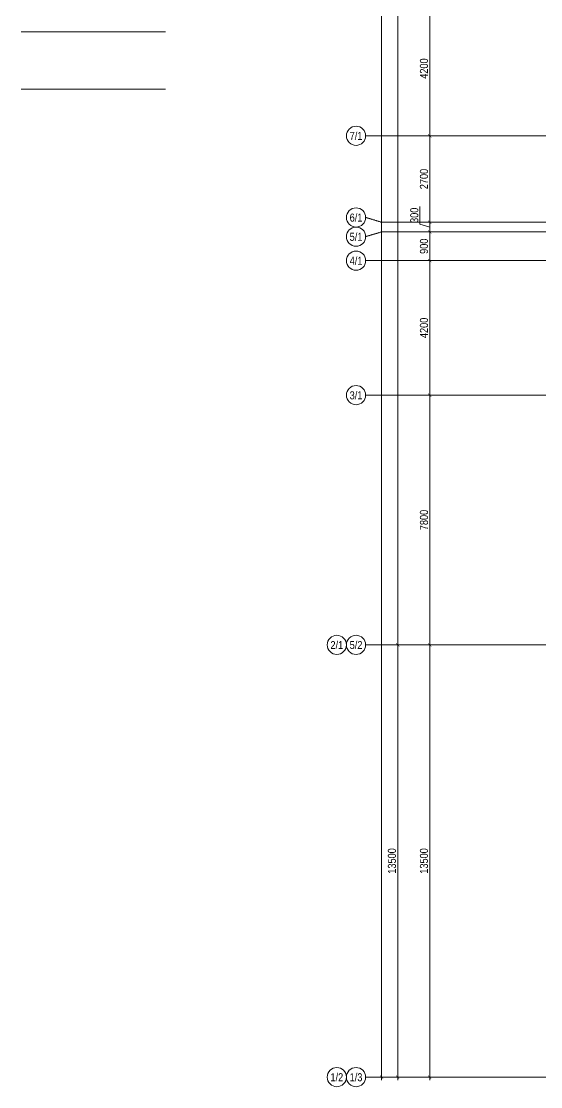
# Model space of a CAD drawing. Header units: millimetres. Extents: x -328335 to 1460319, y -208171 to 164069.
# Drawn here: x -16707 to -489, y -300 to 32976 of the extents above; entities that cross this region are included whole.
import ezdxf
from ezdxf.enums import TextEntityAlignment as Align

# ---------------------------------------------------------------- set-up
doc = ezdxf.new("R2010")
doc.units = ezdxf.units.MM
doc.header["$LTSCALE"] = 0.5
doc.linetypes.add('CENTER', pattern=[50.8, 31.75, -6.35, 6.35, -6.35])
doc.layers.get('Defpoints').update_dxf_attribs({"color": 140})
doc.layers.add('АИ_Плинтус', color=3, linetype='Continuous', lineweight=9)
doc.layers.add('РД_Оси_размер', color=8, linetype='Continuous', lineweight=0)
doc.layers.add('АР_Делит', color=120, linetype='Continuous', lineweight=0, plot=False)
doc.layers.add('РД_Оси_100', color=7, linetype='Continuous', lineweight=0, true_color=0x525252)
doc.styles.add('style1', font='ARIALN.TTF')
doc.styles.add('ккк', font='isocpeur.ttf', dxfattribs={"width": 0.85, "oblique": 15})
doc.dimstyles.new('Dim100_ареал', dxfattribs={"dimscale": 100, "dimtxt": 2.5, "dimasz": 1, "dimexe": 1, "dimexo": 1, "dimgap": 0.5, "dimtad": 1, "dimzin": 12, "dimdsep": 46, "dimtxsty": 'style1', "dimblk": 'ARCHTICK', "dimcen": 1, "dimdle": 1, "dimaunit": 1, "dimadec": 0, "dimazin": 3, "dimtfac": 1, "dimtmove": 1, "dimatfit": 3, "dimldrblk": 'OPEN30', "dimfxl": 2, "dimfxlon": 1, "dimtolj": 1, "dimtzin": 0, "dimlwd": 5, "dimlwe": 5, "dimarcsym": 0})

# ---------------------------------------------------------------- blocks, each defined once
blk = doc.blocks.new('A-iden')
at = {"linetype": 'Continuous', "lineweight": 5}
blk.add_circle((0, -4), 3, dxfattribs=at)
at = {"color": 0, "linetype": 'Continuous', "lineweight": 20, "style": 'ккк', "width": 0.85}
blk.add_attdef('ID', text='', height=4, dxfattribs=at).set_placement((0.31, -3.85), align=Align.MIDDLE_CENTER)
blk = doc.blocks.new('_ArchTick')
at = {"color": 0, "linetype": 'ByBlock', "const_width": 0.15}
blk.add_lwpolyline([(-0.5, -0.5), (0.5, 0.5)], dxfattribs=at)
blk = doc.blocks.new('*D215')
at = {"layer": 'Defpoints', "color": 0, "transparency": 16777216}
for p in [(-5455, 134700), (-2955, 134700), (-2955, 0)]:
    blk.add_point(p, dxfattribs=at)
at = {"layer": 'РД_Оси_размер', "color": 0, "lineweight": 5, "transparency": 16777216}
for p, q in [((-5455, -100), (-5455, 134800)), ((-5255, 134700), (-5555, 134700)), ((-5255, 0), (-5555, 0))]:
    blk.add_line(p, q, dxfattribs=at)
at = {"layer": 'РД_Оси_размер', "color": 0, "lineweight": 5, "transparency": 16777216, "xscale": 100, "yscale": 100, "zscale": 100}
for p, rotation in [((-5455, 134700), 90), ((-5455, 0), 270)]:
    blk.add_blockref('_ArchTick', p, dxfattribs=dict(at, rotation=rotation))
at = {"layer": 'РД_Оси_размер', "color": 0, "transparency": 16777216, "insert": (-5633, 67350), "char_height": 250, "attachment_point": 5, "rotation": 90, "style": 'style1'}
blk.add_mtext('\\A1;134700', dxfattribs=at)
blk = doc.blocks.new('_Open30')
at = {"color": 0, "linetype": 'ByBlock', "lineweight": -2}
for p, q in [((-1, 0.27), (0, 0)), ((0, 0), (-1, -0.27)), ((0, 0), (-1, 0))]:
    blk.add_line(p, q, dxfattribs=at)
blk = doc.blocks.new('*D25')
at = {"layer": 'Defpoints', "color": 0, "transparency": 16777216}
for p in [(-3955, 13500), (-3220, 13500), (-2955, 0)]:
    blk.add_point(p, dxfattribs=at)
at = {"layer": 'РД_Оси_размер', "color": 0, "lineweight": 5, "transparency": 16777216}
for p, q in [((-3755, 13500), (-4055, 13500)), ((-3955, -100), (-3955, 13600)), ((-3755, 0), (-4055, 0))]:
    blk.add_line(p, q, dxfattribs=at)
at = {"layer": 'РД_Оси_размер', "color": 0, "lineweight": 5, "transparency": 16777216, "xscale": 100, "yscale": 100, "zscale": 100}
for p, rotation in [((-3955, 13500), 90), ((-3955, 0), 270)]:
    blk.add_blockref('_ArchTick', p, dxfattribs=dict(at, rotation=rotation))
at = {"layer": 'РД_Оси_размер', "color": 0, "transparency": 16777216, "insert": (-4133, 6750), "char_height": 250, "attachment_point": 5, "rotation": 90, "style": 'style1'}
blk.add_mtext('\\A1;13500', dxfattribs=at)
blk = doc.blocks.new('*D26')
at = {"layer": 'Defpoints', "color": 0, "transparency": 16777216}
for p in [(-3955, 21300), (-2955, 21300), (-3220, 13500)]:
    blk.add_point(p, dxfattribs=at)
at = {"layer": 'РД_Оси_размер', "color": 0, "lineweight": 5, "transparency": 16777216}
for p, q in [((-3755, 21300), (-4055, 21300)), ((-3955, 13400), (-3955, 21400)), ((-3755, 13500), (-4055, 13500))]:
    blk.add_line(p, q, dxfattribs=at)
at = {"layer": 'РД_Оси_размер', "color": 0, "lineweight": 5, "transparency": 16777216, "xscale": 100, "yscale": 100, "zscale": 100}
for p, rotation in [((-3955, 21300), 90), ((-3955, 13500), 270)]:
    blk.add_blockref('_ArchTick', p, dxfattribs=dict(at, rotation=rotation))
at = {"layer": 'РД_Оси_размер', "color": 0, "transparency": 16777216, "insert": (-4133, 17400), "char_height": 250, "attachment_point": 5, "rotation": 90, "style": 'style1'}
blk.add_mtext('\\A1;7800', dxfattribs=at)
blk = doc.blocks.new('*D216')
at = {"layer": 'Defpoints', "color": 0, "transparency": 16777216}
for p in [(-3955, 25500), (-2955, 25500), (-2955, 21300)]:
    blk.add_point(p, dxfattribs=at)
at = {"layer": 'РД_Оси_размер', "color": 0, "lineweight": 5, "transparency": 16777216}
for p, q in [((-3755, 25500), (-4055, 25500)), ((-3955, 21200), (-3955, 25600)), ((-3755, 21300), (-4055, 21300))]:
    blk.add_line(p, q, dxfattribs=at)
at = {"layer": 'РД_Оси_размер', "color": 0, "lineweight": 5, "transparency": 16777216, "xscale": 100, "yscale": 100, "zscale": 100}
for p, rotation in [((-3955, 25500), 90), ((-3955, 21300), 270)]:
    blk.add_blockref('_ArchTick', p, dxfattribs=dict(at, rotation=rotation))
at = {"layer": 'РД_Оси_размер', "color": 0, "transparency": 16777216, "insert": (-4133, 23400), "char_height": 250, "attachment_point": 5, "rotation": 90, "style": 'style1'}
blk.add_mtext('\\A1;4200', dxfattribs=at)
blk = doc.blocks.new('*D217')
at = {"layer": 'Defpoints', "color": 0, "transparency": 16777216}
for p in [(-3955, 26400), (-2955, 26400), (-2955, 25500)]:
    blk.add_point(p, dxfattribs=at)
at = {"layer": 'РД_Оси_размер', "color": 0, "lineweight": 5, "transparency": 16777216}
for p, q in [((-3755, 26400), (-4055, 26400)), ((-3955, 25400), (-3955, 26500)), ((-3755, 25500), (-4055, 25500))]:
    blk.add_line(p, q, dxfattribs=at)
at = {"layer": 'РД_Оси_размер', "color": 0, "lineweight": 5, "transparency": 16777216, "xscale": 100, "yscale": 100, "zscale": 100}
for p, rotation in [((-3955, 26400), 90), ((-3955, 25500), 270)]:
    blk.add_blockref('_ArchTick', p, dxfattribs=dict(at, rotation=rotation))
at = {"layer": 'РД_Оси_размер', "color": 0, "transparency": 16777216, "insert": (-4133, 25950), "char_height": 250, "attachment_point": 5, "rotation": 90, "style": 'style1'}
blk.add_mtext('\\A1;900', dxfattribs=at)
blk = doc.blocks.new('*D218')
at = {"layer": 'Defpoints', "color": 0, "transparency": 16777216}
for p in [(-3955, 26700), (-2955, 26700), (-2955, 26400)]:
    blk.add_point(p, dxfattribs=at)
at = {"layer": 'РД_Оси_размер', "color": 0, "lineweight": 5, "transparency": 16777216}
for p, q in [((-4258, 26641), (-4258, 27193)), ((-3955, 26550), (-4258, 26641)), ((-3755, 26700), (-4055, 26700)), ((-3955, 26300), (-3955, 26800)), ((-3755, 26400), (-4055, 26400))]:
    blk.add_line(p, q, dxfattribs=at)
at = {"layer": 'РД_Оси_размер', "color": 0, "lineweight": 5, "transparency": 16777216, "xscale": 100, "yscale": 100, "zscale": 100}
for p, rotation in [((-3955, 26700), 90), ((-3955, 26400), 270)]:
    blk.add_blockref('_ArchTick', p, dxfattribs=dict(at, rotation=rotation))
at = {"layer": 'РД_Оси_размер', "color": 0, "transparency": 16777216, "insert": (-4435, 26917), "char_height": 250, "attachment_point": 5, "rotation": 90, "style": 'style1'}
blk.add_mtext('\\A1;300', dxfattribs=at)
blk = doc.blocks.new('*D219')
at = {"layer": 'Defpoints', "color": 0, "transparency": 16777216}
for p in [(-3955, 29400), (-2955, 29400), (-2955, 26700)]:
    blk.add_point(p, dxfattribs=at)
at = {"layer": 'РД_Оси_размер', "color": 0, "lineweight": 5, "transparency": 16777216}
for p, q in [((-3755, 29400), (-4055, 29400)), ((-3955, 26600), (-3955, 29500)), ((-3755, 26700), (-4055, 26700))]:
    blk.add_line(p, q, dxfattribs=at)
at = {"layer": 'РД_Оси_размер', "color": 0, "lineweight": 5, "transparency": 16777216, "xscale": 100, "yscale": 100, "zscale": 100}
for p, rotation in [((-3955, 29400), 90), ((-3955, 26700), 270)]:
    blk.add_blockref('_ArchTick', p, dxfattribs=dict(at, rotation=rotation))
at = {"layer": 'РД_Оси_размер', "color": 0, "transparency": 16777216, "insert": (-4133, 28050), "char_height": 250, "attachment_point": 5, "rotation": 90, "style": 'style1'}
blk.add_mtext('\\A1;2700', dxfattribs=at)
blk = doc.blocks.new('*D220')
at = {"layer": 'Defpoints', "color": 0, "transparency": 16777216}
for p in [(-3955, 33600), (-2955, 33600), (-2955, 29400)]:
    blk.add_point(p, dxfattribs=at)
at = {"layer": 'РД_Оси_размер', "color": 0, "lineweight": 5, "transparency": 16777216}
for p, q in [((-3955, 29300), (-3955, 33700)), ((-3755, 33600), (-4055, 33600)), ((-3755, 29400), (-4055, 29400))]:
    blk.add_line(p, q, dxfattribs=at)
at = {"layer": 'РД_Оси_размер', "color": 0, "lineweight": 5, "transparency": 16777216, "xscale": 100, "yscale": 100, "zscale": 100}
for p, rotation in [((-3955, 33600), 90), ((-3955, 29400), 270)]:
    blk.add_blockref('_ArchTick', p, dxfattribs=dict(at, rotation=rotation))
at = {"layer": 'РД_Оси_размер', "color": 0, "transparency": 16777216, "insert": (-4133, 31500), "char_height": 250, "attachment_point": 5, "rotation": 90, "style": 'style1'}
blk.add_mtext('\\A1;4200', dxfattribs=at)
blk = doc.blocks.new('*D299')
at = {"layer": 'Defpoints', "color": 0, "transparency": 16777216}
for p in [(-4955, 13500), (-2955, 13500), (-2955, 0)]:
    blk.add_point(p, dxfattribs=at)
at = {"layer": 'РД_Оси_размер', "color": 0, "lineweight": 5, "transparency": 16777216}
for p, q in [((-4755, 13500), (-5055, 13500)), ((-4955, -100), (-4955, 13600)), ((-4755, 0), (-5055, 0))]:
    blk.add_line(p, q, dxfattribs=at)
at = {"layer": 'РД_Оси_размер', "color": 0, "lineweight": 5, "transparency": 16777216, "xscale": 100, "yscale": 100, "zscale": 100}
for p, rotation in [((-4955, 13500), 90), ((-4955, 0), 270)]:
    blk.add_blockref('_ArchTick', p, dxfattribs=dict(at, rotation=rotation))
at = {"layer": 'РД_Оси_размер', "color": 0, "transparency": 16777216, "insert": (-5133, 6750), "char_height": 250, "attachment_point": 5, "rotation": 90, "style": 'style1'}
blk.add_mtext('\\A1;13500', dxfattribs=at)
blk = doc.blocks.new('*D300')
at = {"layer": 'Defpoints', "color": 0, "transparency": 16777216}
for p in [(-4955, 63900), (-2955, 63900), (-2955, 13500)]:
    blk.add_point(p, dxfattribs=at)
at = {"layer": 'РД_Оси_размер', "color": 0, "lineweight": 5, "transparency": 16777216}
for p, q in [((-4755, 63900), (-5055, 63900)), ((-4955, 13400), (-4955, 64000)), ((-4755, 13500), (-5055, 13500))]:
    blk.add_line(p, q, dxfattribs=at)
at = {"layer": 'РД_Оси_размер', "color": 0, "lineweight": 5, "transparency": 16777216, "xscale": 100, "yscale": 100, "zscale": 100}
for p, rotation in [((-4955, 63900), 90), ((-4955, 13500), 270)]:
    blk.add_blockref('_ArchTick', p, dxfattribs=dict(at, rotation=rotation))
at = {"layer": 'РД_Оси_размер', "color": 0, "transparency": 16777216, "insert": (-5133, 38700), "char_height": 250, "attachment_point": 5, "rotation": 90, "style": 'style1'}
blk.add_mtext('\\A1;50400', dxfattribs=at)
blk = doc.blocks.new('СОШ_2200_АР_ОСИ_М100_28.05.24')
at = {"layer": 'АР_Делит'}
blk.add_lwpolyline([(-2065.317, 0), (2065.317, 0)], dxfattribs=at)
at = {"layer": 'РД_Оси_100', "color": 8, "linetype": 'CENTER', "true_color": 0x808080}
for p, q in [((29555, 29400), (-5954.958, 29400)), ((-5954.958, 21300), (29555, 21300)), ((-5954.958, 13500), (29555, 13500)), ((-5954.958, 0), (30690.994, 0))]:
    blk.add_line(p, q, dxfattribs=at)
for points in [[(29555, 26700), (-5454.958, 26700), (-5954.958, 26850)], [(29555, 26400), (-5454.958, 26400), (-5954.958, 26250)], [(29555, 25500), (-5954.958, 25500)]]:
    blk.add_lwpolyline(points, dxfattribs=at)
at = {"layer": 'РД_Оси_100', "color": 0}
ref = blk.add_blockref('A-iden', (-6254.958, 29800), dxfattribs=dict(at, xscale=100, yscale=100, zscale=100))
ref.add_attrib('ID', '7/1', dxfattribs={"layer": '0', "linetype": 'Continuous', "height": 250, "style": 'style1'}).set_placement((-6254.958, 29400), align=Align.MIDDLE)
ref = blk.add_blockref('A-iden', (-6254.958, 27250), dxfattribs=dict(at, xscale=100, yscale=100, zscale=100))
ref.add_attrib('ID', '6/1', dxfattribs={"layer": '0', "linetype": 'Continuous', "height": 250, "style": 'style1'}).set_placement((-6254.958, 26850), align=Align.MIDDLE)
ref = blk.add_blockref('A-iden', (-6254.957, 26650), dxfattribs=dict(at, xscale=100, yscale=100, zscale=100))
ref.add_attrib('ID', '5/1', dxfattribs={"layer": '0', "linetype": 'Continuous', "height": 250, "style": 'style1'}).set_placement((-6254.957, 26250), align=Align.MIDDLE)
ref = blk.add_blockref('A-iden', (-6254.958, 25900), dxfattribs=dict(at, xscale=100, yscale=100, zscale=100))
ref.add_attrib('ID', '4/1', dxfattribs={"layer": '0', "linetype": 'Continuous', "height": 250, "style": 'style1'}).set_placement((-6254.958, 25500), align=Align.MIDDLE)
ref = blk.add_blockref('A-iden', (-6254.958, 21700), dxfattribs=dict(at, xscale=100, yscale=100, zscale=100))
ref.add_attrib('ID', '3/1', dxfattribs={"layer": '0', "linetype": 'Continuous', "height": 250, "style": 'style1'}).set_placement((-6254.958, 21300), align=Align.MIDDLE)
ref = blk.add_blockref('A-iden', (-6854.958, 13900), dxfattribs=dict(at, xscale=100, yscale=100, zscale=100))
ref.add_attrib('ID', '2/1', dxfattribs={"layer": '0', "linetype": 'Continuous', "height": 250, "style": 'style1'}).set_placement((-6854.958, 13500), align=Align.MIDDLE)
ref = blk.add_blockref('A-iden', (-6254.958, 13900), dxfattribs=dict(at, xscale=100, yscale=100, zscale=100))
ref.add_attrib('ID', '5/2', dxfattribs={"layer": '0', "linetype": 'Continuous', "height": 250, "style": 'style1'}).set_placement((-6254.958, 13500), align=Align.MIDDLE)
ref = blk.add_blockref('A-iden', (-6854.958, 400), dxfattribs=dict(at, xscale=100, yscale=100, zscale=100))
ref.add_attrib('ID', '1/2', dxfattribs={"layer": '0', "linetype": 'Continuous', "height": 250, "style": 'style1'}).set_placement((-6854.958, 0), align=Align.MIDDLE)
ref = blk.add_blockref('A-iden', (-6254.958, 400), dxfattribs=dict(at, xscale=100, yscale=100, zscale=100))
ref.add_attrib('ID', '1/3', dxfattribs={"layer": '0', "linetype": 'Continuous', "height": 250, "style": 'style1'}).set_placement((-6254.958, 0), align=Align.MIDDLE)
at = {"layer": 'РД_Оси_размер'}
for base, p1, p2, picture, middle in [((-5454.958, 134700), (-2954.958, 0), (-2954.958, 134700), '*D215', (-5632.601, 67350)), ((-4954.958, 63900), (-2954.958, 13500), (-2954.958, 63900), '*D300', (-5132.601, 38700)), ((-3954.958, 33600), (-2954.958, 29400), (-2954.958, 33600), '*D220', (-4132.601, 31500)), ((-3954.958, 29400), (-2954.958, 26700), (-2954.958, 29400), '*D219', (-4132.601, 28050)), ((-3954.958, 26700), (-2954.958, 26400), (-2954.958, 26700), '*D218', (-4435.244, 26690.793)), ((-3954.958, 26400), (-2954.958, 25500), (-2954.958, 26400), '*D217', (-4132.601, 25950)), ((-3954.958, 25500), (-2954.958, 21300), (-2954.958, 25500), '*D216', (-4132.601, 23400)), ((-3954.958, 21300), (-3220.264, 13500), (-2954.958, 21300), '*D26', (-4132.601, 17400)), ((-4954.958, 13500), (-2954.958, 0), (-2954.958, 13500), '*D299', (-5132.601, 6750)), ((-3954.958, 13500), (-2954.958, 0), (-3220.264, 13500), '*D25', (-4132.601, 6750))]:
    dim = blk.add_linear_dim(base=base, p1=p1, p2=p2, angle=90, dimstyle='Dim100_ареал', dxfattribs=at)
    dim.commit()
    dim.dimension.update_dxf_attribs({"geometry": picture, "text_midpoint": middle})

msp = doc.modelspace()

# ---------------------------------------------------------------- linework, layer by layer
at = {"layer": 'АИ_Плинтус'}
for p, q in [((-12203.965, 32652.038), (-16707.318, 32652.038)), ((-12203.965, 30852.038), (-16707.318, 30852.038))]:
    msp.add_line(p, q, dxfattribs=at)

# ---------------------------------------------------------------- block references
at = {"layer": 'РД_Оси_100'}
msp.add_blockref('СОШ_2200_АР_ОСИ_М100_28.05.24', (0, 0), dxfattribs=at)

doc.saveas('drawing.dxf')
